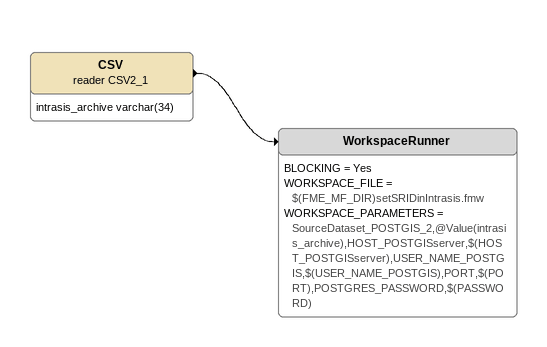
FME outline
CSV (reader CSV2_1)
    attributes: intrasis_archive varchar(34)
    -> WorkspaceRunner
WorkspaceRunner
    BLOCKING = Yes
    WORKSPACE_FILE = $(FME_MF_DIR)setSRIDinIntrasis.fmw
    WORKSPACE_PARAMETERS = SourceDataset_POSTGIS_2,@Value(intrasis_archive),HOST_POSTGISserver,$(HOST_POSTGISserver),USER_NAME_POSTGIS,$(USER_NAME_POSTGIS),PORT,$(PORT),POSTGRES_PASSWORD,$(PASSWORD)
